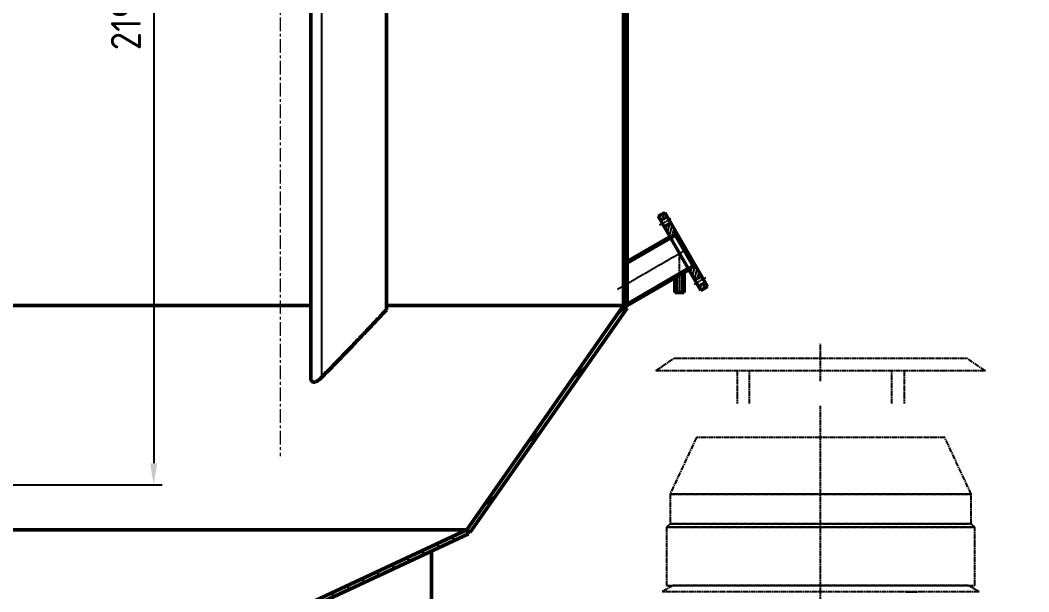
# Model space of a CAD drawing. Header units: millimetres. Extents: x 39335 to 110675, y -13954 to 36506.
# Drawn here: x 53310 to 55665, y 22132 to 23466 of the extents above; entities that cross this region are included whole.
import ezdxf

# ---------------------------------------------------------------- set-up
doc = ezdxf.new("R2010")
doc.units = ezdxf.units.MM
for name, pattern in [('AM_ISO08W050', [18, 12, -1.5, 3, -1.5]), ('AM_ISO08W050x2', [9, 6, -0.75, 1.5, -0.75]), ('CENTER', [50.8, 31.75, -6.35, 6.35, -6.35])]:
    doc.linetypes.add(name, pattern=pattern)
for name, color, linetype, lineweight in [('AM_0', 7, 'Continuous', 50), ('AM_1', 14, 'Continuous', 50), ('AM_4', 3, 'Continuous', 25), ('AM_5', 3, 'Continuous', 25), ('AM_7', 4, 'AM_ISO08W050', 25), ('AM_8', 1, 'Continuous', 25), ('CAXA4', 3, 'Continuous', 25), ('RED', 1, 'Continuous', 9), ('tam', 1, 'CENTER', 18)]:
    doc.layers.add(name, color=color, linetype=linetype, lineweight=lineweight)
doc.styles.add('\\M+5B1EA\\M+5D7BC', font='', dxfattribs={"width": 0.667})
doc.styles.add('Andritz-Norm', font='arial.ttf')
doc.styles.get("Standard").update_dxf_attribs({"font": 'ISOCP.SHX'})
doc.styles.get('\\M+5B1EA\\M+5D7BC').set_extended_font_data('FangSong_GB2312')
doc.dimstyles.new('\\M+5B1EA\\M+5D7BC', dxfattribs={"dimscale": 35, "dimtxt": 3.5, "dimasz": 4, "dimexe": 2, "dimexo": 0, "dimtad": 1, "dimdec": 1, "dimdsep": 46, "dimtxsty": '\\M+5B1EA\\M+5D7BC', "dimcen": 0, "dimdle": 6, "dimazin": 2, "dimtfac": 1, "dimtdec": 1, "dimtmove": 0, "dimatfit": 3, "dimfxl": 0, "dimtolj": 1, "dimtzin": 0, "dimarcsym": 0})
doc.dimstyles.new('Andritz-Bem', dxfattribs={"dimscale": 20, "dimtxt": 3.5, "dimasz": 2.5, "dimexe": 1, "dimexo": 0, "dimgap": 0.8, "dimtad": 1, "dimrnd": 1e-08, "dimtxsty": 'Andritz-Norm', "dimcen": 0.09, "dimdle": 10, "dimclrd": 7, "dimclre": 7, "dimclrt": 179, "dimazin": 2, "dimtfac": 1, "dimtdec": 3, "dimtmove": 0, "dimatfit": 3, "dimldrblk": 'Filled-1', "dimfxl": 0, "dimtolj": 1, "dimtzin": 0, "dimlwd": 25, "dimlwe": 25, "dimarcsym": 0})

# ---------------------------------------------------------------- blocks, each defined once
blk = doc.blocks.new('*D244')
at = {"layer": 'CAXA4', "color": 0, "lineweight": -2, "transparency": 16777216}
for p, q in [((54268.6, 24094.9), (55757.8, 24094.9)), ((55687.8, 23954.9), (55687.8, 19554.9)), ((55237, 19414.9), (55757.8, 19414.9))]:
    blk.add_line(p, q, dxfattribs=at)
at = {"layer": 'CAXA4', "color": 0, "transparency": 16777216}
for points in [[(55664.4, 23954.9), (55711.1, 23954.9), (55687.8, 24094.9)], [(55664.4, 19554.9), (55711.1, 19554.9), (55687.8, 19414.9)]]:
    blk.add_solid(points, dxfattribs=at)
at = {"layer": 'DEFPOINTS', "color": 0, "transparency": 16777216}
for p in [(54268.6, 24094.9), (55237, 19414.9), (55687.8, 19414.9)]:
    blk.add_point(p, dxfattribs=at)
at = {"layer": 'CAXA4', "color": 0, "transparency": 16777216, "insert": (55603.3, 21965.2), "char_height": 122.5, "attachment_point": 5, "rotation": 90, "style": '\\M+5B1EA\\M+5D7BC'}
blk.add_mtext('\\A1;\\fFangSong_GB2312;4680', dxfattribs=at)
blk = doc.blocks.new('*D280')
at = {"layer": 'CAXA4', "color": 0, "lineweight": -2, "transparency": 16777216}
for p, q in [((53916.9, 25415.9), (53916.9, 26680.9)), ((76546.4, 19446.8), (76546.4, 26680.9)), ((54056.9, 26610.9), (76406.4, 26610.9))]:
    blk.add_line(p, q, dxfattribs=at)
at = {"layer": 'CAXA4', "color": 0, "transparency": 16777216}
for points in [[(54056.9, 26634.3), (54056.9, 26587.6), (53916.9, 26610.9)], [(76406.4, 26634.3), (76406.4, 26587.6), (76546.4, 26610.9)]]:
    blk.add_solid(points, dxfattribs=at)
at = {"layer": 'DEFPOINTS', "color": 0, "transparency": 16777216}
for p in [(76546.4, 26610.9), (53916.9, 25415.9), (76546.4, 19446.8)]:
    blk.add_point(p, dxfattribs=at)
at = {"layer": 'CAXA4', "color": 0, "transparency": 16777216, "insert": (65231.7, 26695.4), "char_height": 122.5, "attachment_point": 5, "style": '\\M+5B1EA\\M+5D7BC'}
blk.add_mtext('\\A1;\\fFangSong_GB2312;22630', dxfattribs=at)
blk = doc.blocks.new('A$C26BA2D8B')
at = {"layer": 'AM_8'}
h = blk.add_hatch(dxfattribs=at)
h.set_pattern_fill('ANSI31', color=256, scale=2, angle=-30, style=0)
h.set_pattern_definition([(105, (-15786.572, 4427.994), (6.133629, 1.643501), [])])
h.paths.add_polyline_path([(-88, 216.5), (-72.4, 207.5), (-78.2, 197.5), (-93.7, 206.5)])
h.paths.add_polyline_path([(-102.2, 191.8), (-86.7, 182.8), (-101.8, 156.6), (-113, 163.1), (-110.7, 167.2), (-115, 169.7)])
h.paths.add_polyline_path([(-161, 90.1), (-156.7, 87.6), (-154.3, 91.7), (-143, 85.2), (-158.2, 59), (-173.7, 68)])
h.paths.add_polyline_path([(-182.2, 53.2), (-166.7, 44.2), (-172.4, 34.3), (-188, 43.3)])
h = blk.add_hatch(dxfattribs=at)
h.set_pattern_fill('ANSI31', color=256, style=0)
h.set_pattern_definition([(45, (20049.03, -4526.5113), (-2.24506403, 2.24506403), [])])
h.paths.add_polyline_path([(-100.2, 159.4), (-101.8, 156.6), (0, 97.9), (0, 101.5)])
h.paths.add_polyline_path([(-143, 85.2), (-144.6, 82.4), (-130.2, 74), (-130.2, 77.7)])
h.paths.add_polyline_path([(-114.7, 68.8), (-114.7, 65.1), (0, -1.1), (0, 2.6)])
h = blk.add_hatch(dxfattribs=at)
h.set_pattern_fill('ANSI31', color=256, angle=90, style=0)
h.set_pattern_definition([(135, (20049.03, -4526.5113), (-2.24506403, -2.24506403), [])])
h.paths.add_polyline_path([(-130.2, 74), (-133.1, 75.7), (-133.1, 29.6), (-130.2, 29.6)])
h.paths.add_polyline_path([(-111.8, 63.4), (-114.7, 65.1), (-114.7, 29.6), (-111.8, 29.6)])
at = {"layer": 'AM_1'}
for p, q in [((-88, 216.5), (-188, 43.3)), ((-72.4, 207.5), (-88, 216.5)), ((-72.4, 207.5), (-172.4, 34.3)), ((-86.7, 182.8), (-102.2, 191.8)), ((-78.2, 197.5), (-93.7, 206.5)), ((-110.7, 167.2), (-156.7, 87.6)), ((-110.7, 167.2), (-115, 169.7)), ((-101.8, 156.6), (-113, 163.1)), ((0, 97.9), (-101.8, 156.6)), ((0, 101.5), (-100.2, 159.4)), ((0, -1.1), (0, 101.5)), ((-156.7, 87.6), (-161, 90.1)), ((-143, 85.2), (-154.3, 91.7)), ((0, -1.1), (-144.6, 82.4)), ((0, 2.6), (-143, 85.2)), ((-133.1, 75.7), (-133.1, 29.6)), ((-130.2, 77.7), (-130.2, 29.6)), ((-166.7, 44.2), (-182.2, 53.2)), ((-158.2, 59), (-173.7, 68)), ((-114.7, 68.8), (-114.7, 29.6)), ((-111.8, 63.4), (-111.8, 29.6)), ((-172.4, 34.3), (-188, 43.3)), ((-111.8, 29.6), (-133.1, 29.6))]:
    blk.add_line(p, q, dxfattribs=at)
at = {"layer": 'AM_7', "linetype": 'AM_ISO08W050x2'}
for p, q in [((-102.5, 201.8), (-75.9, 186.4)), ((-183.9, 64), (-156.6, 48.3))]:
    blk.add_line(p, q, dxfattribs=at)
at = {"layer": 'AM_7'}
for p, q in [((22.2, 37.4), (-138, 129.9)), ((-122.4, 29.6), (-122.4, 120.9)), ((-122.4, 72.8), (-122.4, 29.6))]:
    blk.add_line(p, q, dxfattribs=at)
blk = doc.blocks.new('*D231')
at = {"layer": 'AM_5', "lineweight": 25, "transparency": 16777216}
for p, q in [((3735381.9, -119346.4), (3736451.6, -119346.4)), ((3735381.9, -121539.4), (3736451.6, -121539.4))]:
    blk.add_line(p, q, dxfattribs=at)
at = {"layer": 'AM_5', "transparency": 16777216}
blk.add_line((3736431.6, -119396.4), (3736431.6, -121489.4), dxfattribs=at)
for points in [[(3736423.3, -119396.4), (3736439.9, -119396.4), (3736431.6, -119346.4)], [(3736423.3, -121489.4), (3736439.9, -121489.4), (3736431.6, -121539.4)]]:
    blk.add_solid(points, dxfattribs=at)
at = {"layer": 'DEFPOINTS', "color": 0, "transparency": 16777216}
for p in [(3735361.9, -119346.4), (3735361.9, -121539.4), (3736431.6, -121539.4)]:
    blk.add_point(p, dxfattribs=at)
at = {"layer": 'AM_5', "color": 2, "transparency": 16777216, "insert": (3736366.6, -120442.9), "char_height": 70, "attachment_point": 5, "rotation": 90}
blk.add_mtext('\\A1;2193', dxfattribs=at)
blk = doc.blocks.new('Filled-1')
at = {"color": 0}
for p, q in [((0, 0), (-1, 0.25)), ((-1, 0.25), (-1, -0.25)), ((-1, 0), (0, 0)), ((-1, -0.25), (0, 0))]:
    blk.add_line(p, q, dxfattribs=at)
at = {"color": 0, "flags": 128}
blk.add_lwpolyline([(-1, -0.25), (0, 0), (-1, 0.25), (-1, -0.25)], dxfattribs=at)
at = {"color": 0}
blk.add_solid([(-1, -0.25), (0, 0), (-1, 0.25), (-1, -0.25)], dxfattribs=at)
blk = doc.blocks.new('motor')
at = {"layer": 'AM_7'}
for p, q in [((-290, 1275), (-351.6, 1143)), ((-214, 1275), (-290, 1275)), ((214, 1275), (-214, 1275)), ((290, 1275), (214, 1275)), ((351.6, 1143), (290, 1275)), ((351.6, 1143), (-351.6, 1143)), ((-351.6, 1143), (-351.6, 1073.7)), ((-351.6, 1143), (351.6, 1143)), ((351.6, 1073.7), (351.6, 1143)), ((-351.6, 1073.7), (-360, 1066)), ((360, 1066), (-360, 1066)), ((-360, 1066), (-360, 930)), ((-360, 1066), (360, 1066)), ((351.6, 1073.7), (-351.6, 1073.7)), ((-351.6, 1073.7), (351.6, 1073.7)), ((360, 1066), (351.6, 1073.7)), ((360, 930), (360, 1066)), ((-344.1, 930), (-370, 914.9)), ((-360, 930), (-344.1, 930)), ((344.1, 930), (-344.1, 930)), ((-344.1, 930), (344.1, 930)), ((344.1, 930), (360, 930)), ((370, 914.9), (344.1, 930)), ((370, 914.9), (-370, 914.9)), ((198.8, 914.9), (225.3, 914.9))]:
    blk.add_line(p, q, dxfattribs=at)
blk = doc.blocks.new('rgqwefw')
at = {"layer": 'AM_8'}
h = blk.add_hatch(dxfattribs=at)
h.set_pattern_fill('ANSI31', color=256, scale=254, angle=90.0002, style=0)
h.set_pattern_definition([(135.0002, (3731708.963, -131509.686), (-22.45056, -22.45072), [])])
h.paths.add_polyline_path([(3737528.9, -119353.4), (3737528.9, -121121.4), (3737536.9, -121121.4), (3737536.9, -119356.4), (3737536.9, -119353.4)])
h = blk.add_hatch(dxfattribs=at)
h.set_pattern_fill('ANSI31', color=256, scale=254, style=0)
h.set_pattern_definition([(45, (3731708.963, -131509.686), (-22.45064, 22.45064), [])])
h.paths.add_polyline_path([(3737537, -121127.1), (3737528.9, -121121.4), (3737162.4, -121644.8), (3737170.6, -121650.5)])
h = blk.add_hatch(dxfattribs=at)
h.set_pattern_fill('ANSI31', color=256, scale=254, angle=105.0002, style=0)
h.set_pattern_definition([(150.00025, (3731708.963, -131509.686), (-15.87488, -27.496375), [])])
h.paths.add_polyline_path([(3737166.6, -121653.8), (3737162.4, -121644.8), (3736586.9, -121913.1), (3736591.1, -121922.2)])
at = {"layer": 'AM_0'}
for p, q in [((3737528.9, -119353.4), (3737528.9, -121121.4)), ((3737536.9, -121121.4), (3737536.9, -119353.4)), ((3736798.4, -119896.4), (3736798.4, -121289.3)), ((3736975.3, -119896.4), (3736975.3, -121130.9)), ((3736798.4, -121121.4), (3735361.9, -121121.4)), ((3736798.4, -121121.4), (3735361.9, -121121.4)), ((3737528.9, -121121.4), (3736975.3, -121121.4)), ((3737528.9, -121121.4), (3736975.3, -121121.4)), ((3737528.9, -121121.4), (3737162.4, -121644.8)), ((3737170.6, -121650.5), (3737537, -121127.1)), ((3737537, -121127.1), (3737528.9, -121121.4)), ((3737528.9, -121121.4), (3737536.9, -121121.4)), ((3737162.4, -121644.8), (3735361.9, -121644.8)), ((3737162.4, -121644.8), (3735361.9, -121644.8)), ((3737162.4, -121644.8), (3736586.9, -121913.1)), ((3737166.6, -121653.8), (3737162.4, -121644.8)), ((3737162.4, -121644.8), (3737170.6, -121650.5)), ((3736591.1, -121922.2), (3737166.6, -121653.8)), ((3737170.6, -121650.5), (3737165, -121650.5)), ((3737080.3, -122126.4), (3737080.3, -121694.1)), ((3737080.5, -122126.4), (3737080.5, -121694))]:
    blk.add_line(p, q, dxfattribs=at)
blk.add_rational_spline([(3736823.4, -121289.3), (3736897.4, -121214), (3736975.3, -121130.9)], [1.00009689965, 1.00073968781, 1.00007953949], degree=2, dxfattribs=at)
for points, knots in [([(3736805.8, -121299.9), (3736804.7, -121299.9), (3736803.7, -121299.7), (3736802, -121298.9), (3736801.3, -121298.3), (3736800.1, -121296.9), (3736799.6, -121296), (3736798.9, -121294.1), (3736798.7, -121293.1), (3736798.5, -121291.2), (3736798.4, -121290.3), (3736798.4, -121289.3)], [15.702711, 15.702711, 15.702711, 15.702711, 16.165214, 16.165214, 16.627717, 16.627717, 17.090221, 17.090221, 17.552724, 17.552724, 17.937737, 17.937737, 17.937737, 17.937737]), ([(3736823.4, -121289.3), (3736822.5, -121290.3), (3736821.6, -121291.2), (3736819.5, -121293.1), (3736818.3, -121294.1), (3736815.7, -121296), (3736814.4, -121296.9), (3736811.8, -121298.3), (3736810.5, -121298.9), (3736808, -121299.7), (3736806.9, -121299.9), (3736805.8, -121299.9)], [13.467684, 13.467684, 13.467684, 13.467684, 13.852697, 13.852697, 14.3152, 14.3152, 14.777704, 14.777704, 15.240207, 15.240207, 15.702711, 15.702711, 15.702711, 15.702711])]:
    blk.add_open_spline(points, degree=3, knots=knots, dxfattribs=at)
at = {"layer": 'AM_4'}
blk.add_line((3736823.4, -119896.4), (3736823.4, -121289.3), dxfattribs=at)
at = {"layer": 'AM_7'}
for p, q in [((3737988.9, -121298), (3737988.9, -121210.7)), ((3737604.2, -121273.7), (3737647, -121244.4)), ((3737647, -121244.4), (3738330.7, -121244.4)), ((3738373.5, -121273.7), (3738330.7, -121244.4)), ((3738373.5, -121273.7), (3737604.2, -121273.7)), ((3737988.9, -123073.7), (3737988.9, -121355.6))]:
    blk.add_line(p, q, dxfattribs=at)
for points in [[(3737794.1, -121273.7), (3737794.1, -121349.9)], [(3737822.8, -121349.9), (3737822.8, -121273.7)], [(3738154.9, -121349.9), (3738154.9, -121273.7)], [(3738183.6, -121273.7), (3738183.6, -121349.9)]]:
    blk.add_lwpolyline(points, dxfattribs=at)
at = {"layer": 'AM_4'}
blk.add_blockref('motor', (3737988.9, -122704.4), dxfattribs=at)
at = {"layer": 'AM_8', "xscale": -1}
blk.add_blockref('A$C26BA2D8B', (3737536.9, -121120.3), dxfattribs=at)
at = {"layer": 'AM_5'}
dim = blk.add_linear_dim(base=(3736431.6, -121539.4), p1=(3735361.9, -119346.4), p2=(3735361.9, -121539.4), angle=90, dimstyle='Andritz-Bem', override={"dimexo": 1, "dimgap": 1.5, "dimdec": 0, "dimtxsty": 'Standard', "dimdle": 0, "dimclrd": 256, "dimclre": 256, "dimclrt": 2, "dimatfit": 2, "dimlwd": 65535}, dxfattribs=at)
dim.commit()
dim.dimension.update_dxf_attribs({"geometry": '*D231', "text_midpoint": (3736366.6, -120442.9)})

msp = doc.modelspace()

# ---------------------------------------------------------------- linework, layer by layer
at = {"layer": 'tam'}
msp.add_line((53916.93, 25555.29), (53916.93, 22448.1), dxfattribs=at)

# ---------------------------------------------------------------- block references
at = {"layer": 'RED'}
msp.add_blockref('rgqwefw', (-3682809.92, 143921.29), dxfattribs=at)

# ---------------------------------------------------------------- dimensions: what is measured, and where the dimension line sits
at = {"layer": 'CAXA4', "color": 253}
dim = msp.add_linear_dim(base=(76546.38, 26610.95), p1=(53916.93, 25415.93), p2=(76546.38, 19446.79), text='\\fFangSong_GB2312;22630', dimstyle='\\M+5B1EA\\M+5D7BC', dxfattribs=at)
dim.commit()
dim.dimension.update_dxf_attribs({"geometry": '*D280', "text_midpoint": (65231.66, 26695.37)})
dim = msp.add_linear_dim(base=(55687.75, 19414.91), p1=(54268.56, 24094.91), p2=(55236.99, 19414.91), angle=90, text='\\fFangSong_GB2312;4680', dimstyle='\\M+5B1EA\\M+5D7BC', dxfattribs=at)
dim.commit()
dim.dimension.update_dxf_attribs({"geometry": '*D244', "text_midpoint": (55687.75, 21965.21), "dimtype": 160})

doc.saveas('drawing.dxf')
